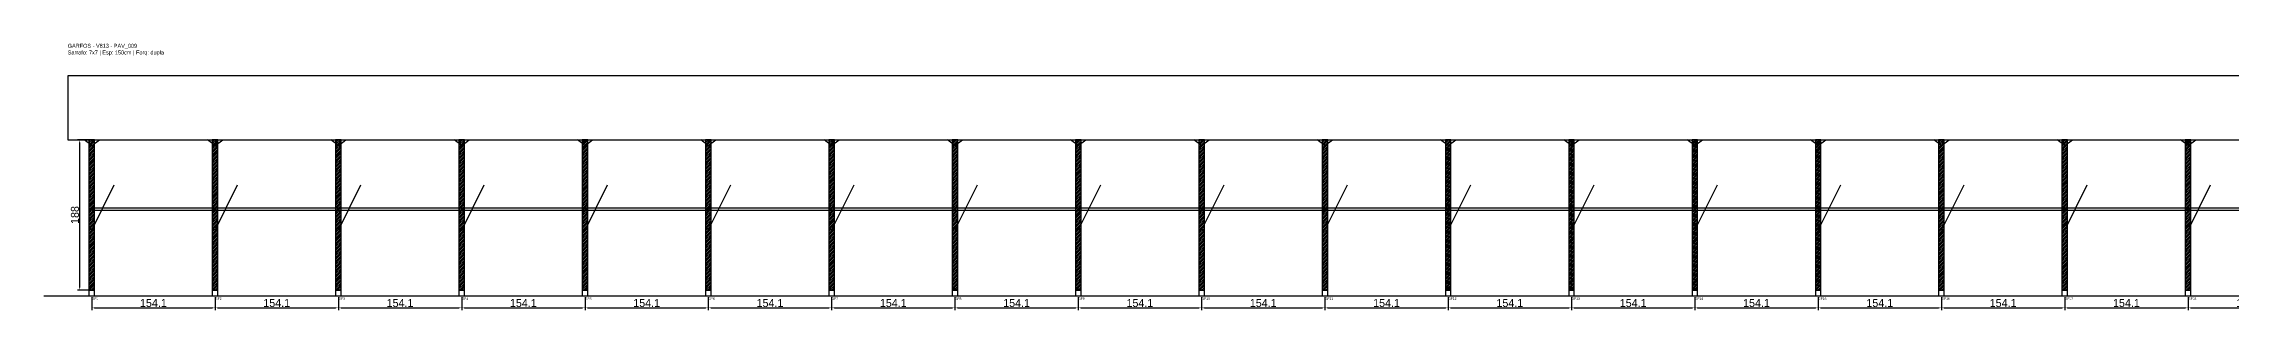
# Model space of a CAD drawing. Header units: metres. Extents: x -30 to 5483, y -25 to 308.
# Drawn here: x -30 to 2702, y -25 to 308 of the extents above; entities that cross this region are included whole.
import ezdxf

# ---------------------------------------------------------------- set-up
doc = ezdxf.new("R2010")
doc.units = ezdxf.units.M
for name, color, linetype in [('BARRA_ANCORAGEM', 1, 'Continuous'), ('COTA', 241, 'Continuous'), ('GARFOS OK', 3, 'Continuous'), ('NOME DA VIGA', 6, 'Continuous'), ('SARR_7x7', 40, 'Continuous'), ('TIRAS REESCORAMENTO', 252, 'Continuous'), ('VIGAS', 3, 'Continuous')]:
    doc.layers.add(name, color=color, linetype=linetype)
doc.dimstyles.new('EZ DXF', dxfattribs={"dimtxt": 10, "dimasz": 3.5, "dimexe": 3, "dimexo": 1.5, "dimgap": 1, "dimtad": 1, "dimdec": 1, "dimdsep": 46, "dimcen": 2.5, "dimazin": 3, "dimtfac": 1, "dimtmove": 0, "dimatfit": 3})

msp = doc.modelspace()

# ---------------------------------------------------------------- hatches: boundary and pattern name
at = {"layer": 'COTA'}
h = msp.add_hatch(dxfattribs=at)
h.set_pattern_fill('ANSI31', scale=0.5)
h.paths.add_polyline_path([(26.5, 0), (33.5, 0), (33.5, 188), (26.5, 188)])
h = msp.add_hatch(dxfattribs=at)
h.set_pattern_fill('ANSI31', scale=0.5)
h.paths.add_polyline_path([(180.59, 0), (187.59, 0), (187.59, 188), (180.59, 188)])
h = msp.add_hatch(dxfattribs=at)
h.set_pattern_fill('ANSI31', scale=0.5)
h.paths.add_polyline_path([(334.67, 0), (341.67, 0), (341.67, 188), (334.67, 188)])
h = msp.add_hatch(dxfattribs=at)
h.set_pattern_fill('ANSI31', scale=0.5)
h.paths.add_polyline_path([(488.76, 0), (495.76, 0), (495.76, 188), (488.76, 188)])
h = msp.add_hatch(dxfattribs=at)
h.set_pattern_fill('ANSI31', scale=0.5)
h.paths.add_polyline_path([(642.84, 0), (649.84, 0), (649.84, 188), (642.84, 188)])
h = msp.add_hatch(dxfattribs=at)
h.set_pattern_fill('ANSI31', scale=0.5)
h.paths.add_polyline_path([(796.93, 0), (803.93, 0), (803.93, 188), (796.93, 188)])
h = msp.add_hatch(dxfattribs=at)
h.set_pattern_fill('ANSI31', scale=0.5)
h.paths.add_polyline_path([(951.01, 0), (958.01, 0), (958.01, 188), (951.01, 188)])
h = msp.add_hatch(dxfattribs=at)
h.set_pattern_fill('ANSI31', scale=0.5)
h.paths.add_polyline_path([(1105.1, 0), (1112.1, 0), (1112.1, 188), (1105.1, 188)])
h = msp.add_hatch(dxfattribs=at)
h.set_pattern_fill('ANSI31', scale=0.5)
h.paths.add_polyline_path([(1259.18, 0), (1266.18, 0), (1266.18, 188), (1259.18, 188)])
h = msp.add_hatch(dxfattribs=at)
h.set_pattern_fill('ANSI31', scale=0.5)
h.paths.add_polyline_path([(1413.27, 0), (1420.27, 0), (1420.27, 188), (1413.27, 188)])
h = msp.add_hatch(dxfattribs=at)
h.set_pattern_fill('ANSI31', scale=0.5)
h.paths.add_polyline_path([(1567.35, 0), (1574.35, 0), (1574.35, 188), (1567.35, 188)])
h = msp.add_hatch(dxfattribs=at)
h.set_pattern_fill('ANSI31', scale=0.5)
h.paths.add_polyline_path([(1721.44, 0), (1728.44, 0), (1728.44, 188), (1721.44, 188)])
h = msp.add_hatch(dxfattribs=at)
h.set_pattern_fill('ANSI31', scale=0.5)
h.paths.add_polyline_path([(1875.53, 0), (1882.53, 0), (1882.53, 188), (1875.53, 188)])
h = msp.add_hatch(dxfattribs=at)
h.set_pattern_fill('ANSI31', scale=0.5)
h.paths.add_polyline_path([(2029.61, 0), (2036.61, 0), (2036.61, 188), (2029.61, 188)])
h = msp.add_hatch(dxfattribs=at)
h.set_pattern_fill('ANSI31', scale=0.5)
h.paths.add_polyline_path([(2183.7, 0), (2190.7, 0), (2190.7, 188), (2183.7, 188)])
h = msp.add_hatch(dxfattribs=at)
h.set_pattern_fill('ANSI31', scale=0.5)
h.paths.add_polyline_path([(2337.78, 0), (2344.78, 0), (2344.78, 188), (2337.78, 188)])
h = msp.add_hatch(dxfattribs=at)
h.set_pattern_fill('ANSI31', scale=0.5)
h.paths.add_polyline_path([(2491.87, 0), (2498.87, 0), (2498.87, 188), (2491.87, 188)])
h = msp.add_hatch(dxfattribs=at)
h.set_pattern_fill('ANSI31', scale=0.5)
h.paths.add_polyline_path([(2645.95, 0), (2652.95, 0), (2652.95, 188), (2645.95, 188)])

# ---------------------------------------------------------------- linework, layer by layer
at = {"layer": 'BARRA_ANCORAGEM'}
for p, q in [((30, 75.2), (58.2, 131.6)), ((184.09, 75.2), (212.29, 131.6)), ((338.17, 75.2), (366.37, 131.6)), ((492.26, 75.2), (520.46, 131.6)), ((646.34, 75.2), (674.54, 131.6)), ((800.43, 75.2), (828.63, 131.6)), ((954.51, 75.2), (982.71, 131.6)), ((1108.6, 75.2), (1136.8, 131.6)), ((1262.68, 75.2), (1290.88, 131.6)), ((1416.77, 75.2), (1444.97, 131.6)), ((1570.85, 75.2), (1599.05, 131.6)), ((1724.94, 75.2), (1753.14, 131.6)), ((1879.03, 75.2), (1907.23, 131.6)), ((2033.11, 75.2), (2061.31, 131.6)), ((2187.2, 75.2), (2215.4, 131.6)), ((2341.28, 75.2), (2369.48, 131.6)), ((2495.37, 75.2), (2523.57, 131.6)), ((2649.45, 75.2), (2677.65, 131.6))]:
    msp.add_line(p, q, dxfattribs=at)
at = {"layer": 'GARFOS OK'}
for p, q in [((30, 181), (20.5, 188)), ((20.5, 188), (39.5, 188)), ((30, 181), (39.5, 188)), ((184.09, 181), (174.59, 188)), ((174.59, 188), (193.59, 188)), ((184.09, 181), (193.59, 188)), ((338.17, 181), (328.67, 188)), ((328.67, 188), (347.67, 188)), ((338.17, 181), (347.67, 188)), ((492.26, 181), (482.76, 188)), ((482.76, 188), (501.76, 188)), ((492.26, 181), (501.76, 188)), ((646.34, 181), (636.84, 188)), ((636.84, 188), (655.84, 188)), ((646.34, 181), (655.84, 188)), ((800.43, 181), (790.93, 188)), ((790.93, 188), (809.93, 188)), ((800.43, 181), (809.93, 188)), ((954.51, 181), (945.01, 188)), ((945.01, 188), (964.01, 188)), ((954.51, 181), (964.01, 188)), ((1108.6, 181), (1099.1, 188)), ((1099.1, 188), (1118.1, 188)), ((1108.6, 181), (1118.1, 188)), ((1262.68, 181), (1253.18, 188)), ((1253.18, 188), (1272.18, 188)), ((1262.68, 181), (1272.18, 188)), ((1416.77, 181), (1407.27, 188)), ((1407.27, 188), (1426.27, 188)), ((1416.77, 181), (1426.27, 188)), ((1570.85, 181), (1561.35, 188)), ((1561.35, 188), (1580.35, 188)), ((1570.85, 181), (1580.35, 188)), ((1724.94, 181), (1715.44, 188)), ((1715.44, 188), (1734.44, 188)), ((1724.94, 181), (1734.44, 188)), ((1879.03, 181), (1869.53, 188)), ((1869.53, 188), (1888.53, 188)), ((1879.03, 181), (1888.53, 188)), ((2033.11, 181), (2023.61, 188)), ((2023.61, 188), (2042.61, 188)), ((2033.11, 181), (2042.61, 188)), ((2187.2, 181), (2177.7, 188)), ((2177.7, 188), (2196.7, 188)), ((2187.2, 181), (2196.7, 188)), ((2341.28, 181), (2331.78, 188)), ((2331.78, 188), (2350.78, 188)), ((2341.28, 181), (2350.78, 188)), ((2495.37, 181), (2485.87, 188)), ((2485.87, 188), (2504.87, 188)), ((2495.37, 181), (2504.87, 188)), ((2649.45, 181), (2639.95, 188)), ((2639.95, 188), (2658.95, 188)), ((2649.45, 181), (2658.95, 188))]:
    msp.add_line(p, q, dxfattribs=at)
at = {"layer": 'GARFOS OK', "linetype": 'CONTINUOUS'}
msp.add_line((-30, -7), (5482.99, -7), dxfattribs=at)
at = {"layer": 'GARFOS OK'}
for points in [[(26.5, 0), (33.5, 0), (33.5, 188), (26.5, 188), (26.5, 0)], [(180.59, 0), (187.59, 0), (187.59, 188), (180.59, 188), (180.59, 0)], [(334.67, 0), (341.67, 0), (341.67, 188), (334.67, 188), (334.67, 0)], [(488.76, 0), (495.76, 0), (495.76, 188), (488.76, 188), (488.76, 0)], [(642.84, 0), (649.84, 0), (649.84, 188), (642.84, 188), (642.84, 0)], [(796.93, 0), (803.93, 0), (803.93, 188), (796.93, 188), (796.93, 0)], [(951.01, 0), (958.01, 0), (958.01, 188), (951.01, 188), (951.01, 0)], [(1105.1, 0), (1112.1, 0), (1112.1, 188), (1105.1, 188), (1105.1, 0)], [(1259.18, 0), (1266.18, 0), (1266.18, 188), (1259.18, 188), (1259.18, 0)], [(1413.27, 0), (1420.27, 0), (1420.27, 188), (1413.27, 188), (1413.27, 0)], [(1567.35, 0), (1574.35, 0), (1574.35, 188), (1567.35, 188), (1567.35, 0)], [(1721.44, 0), (1728.44, 0), (1728.44, 188), (1721.44, 188), (1721.44, 0)], [(1875.53, 0), (1882.53, 0), (1882.53, 188), (1875.53, 188), (1875.53, 0)], [(2029.61, 0), (2036.61, 0), (2036.61, 188), (2029.61, 188), (2029.61, 0)], [(2183.7, 0), (2190.7, 0), (2190.7, 188), (2183.7, 188), (2183.7, 0)], [(2337.78, 0), (2344.78, 0), (2344.78, 188), (2337.78, 188), (2337.78, 0)], [(2491.87, 0), (2498.87, 0), (2498.87, 188), (2491.87, 188), (2491.87, 0)], [(2645.95, 0), (2652.95, 0), (2652.95, 188), (2645.95, 188), (2645.95, 0)]]:
    msp.add_lwpolyline(points, dxfattribs=at)
at = {"layer": 'SARR_7x7'}
for points in [[(26.5, -7), (33.5, -7), (33.5, 0), (26.5, 0), (26.5, -7)], [(180.59, -7), (187.59, -7), (187.59, 0), (180.59, 0), (180.59, -7)], [(334.67, -7), (341.67, -7), (341.67, 0), (334.67, 0), (334.67, -7)], [(488.76, -7), (495.76, -7), (495.76, 0), (488.76, 0), (488.76, -7)], [(642.84, -7), (649.84, -7), (649.84, 0), (642.84, 0), (642.84, -7)], [(796.93, -7), (803.93, -7), (803.93, 0), (796.93, 0), (796.93, -7)], [(951.01, -7), (958.01, -7), (958.01, 0), (951.01, 0), (951.01, -7)], [(1105.1, -7), (1112.1, -7), (1112.1, 0), (1105.1, 0), (1105.1, -7)], [(1259.18, -7), (1266.18, -7), (1266.18, 0), (1259.18, 0), (1259.18, -7)], [(1413.27, -7), (1420.27, -7), (1420.27, 0), (1413.27, 0), (1413.27, -7)], [(1567.35, -7), (1574.35, -7), (1574.35, 0), (1567.35, 0), (1567.35, -7)], [(1721.44, -7), (1728.44, -7), (1728.44, 0), (1721.44, 0), (1721.44, -7)], [(1875.53, -7), (1882.53, -7), (1882.53, 0), (1875.53, 0), (1875.53, -7)], [(2029.61, -7), (2036.61, -7), (2036.61, 0), (2029.61, 0), (2029.61, -7)], [(2183.7, -7), (2190.7, -7), (2190.7, 0), (2183.7, 0), (2183.7, -7)], [(2337.78, -7), (2344.78, -7), (2344.78, 0), (2337.78, 0), (2337.78, -7)], [(2491.87, -7), (2498.87, -7), (2498.87, 0), (2491.87, 0), (2491.87, -7)], [(2645.95, -7), (2652.95, -7), (2652.95, 0), (2645.95, 0), (2645.95, -7)]]:
    msp.add_lwpolyline(points, dxfattribs=at)
at = {"layer": 'TIRAS REESCORAMENTO'}
for points in [[(30, 100), (184.09, 100), (184.09, 102.5), (30, 102.5), (30, 100)], [(184.09, 100), (338.17, 100), (338.17, 102.5), (184.09, 102.5), (184.09, 100)], [(338.17, 100), (492.26, 100), (492.26, 102.5), (338.17, 102.5), (338.17, 100)], [(492.26, 100), (646.34, 100), (646.34, 102.5), (492.26, 102.5), (492.26, 100)], [(646.34, 100), (800.43, 100), (800.43, 102.5), (646.34, 102.5), (646.34, 100)], [(800.43, 100), (954.51, 100), (954.51, 102.5), (800.43, 102.5), (800.43, 100)], [(954.51, 100), (1108.6, 100), (1108.6, 102.5), (954.51, 102.5), (954.51, 100)], [(1108.6, 100), (1262.68, 100), (1262.68, 102.5), (1108.6, 102.5), (1108.6, 100)], [(1262.68, 100), (1416.77, 100), (1416.77, 102.5), (1262.68, 102.5), (1262.68, 100)], [(1416.77, 100), (1570.85, 100), (1570.85, 102.5), (1416.77, 102.5), (1416.77, 100)], [(1570.85, 100), (1724.94, 100), (1724.94, 102.5), (1570.85, 102.5), (1570.85, 100)], [(1724.94, 100), (1879.03, 100), (1879.03, 102.5), (1724.94, 102.5), (1724.94, 100)], [(1879.03, 100), (2033.11, 100), (2033.11, 102.5), (1879.03, 102.5), (1879.03, 100)], [(2033.11, 100), (2187.2, 100), (2187.2, 102.5), (2033.11, 102.5), (2033.11, 100)], [(2187.2, 100), (2341.28, 100), (2341.28, 102.5), (2187.2, 102.5), (2187.2, 100)], [(2341.28, 100), (2495.37, 100), (2495.37, 102.5), (2341.28, 102.5), (2341.28, 100)], [(2495.37, 100), (2649.45, 100), (2649.45, 102.5), (2495.37, 102.5), (2495.37, 100)], [(2649.45, 100), (2803.54, 100), (2803.54, 102.5), (2649.45, 102.5), (2649.45, 100)]]:
    msp.add_lwpolyline(points, dxfattribs=at)
at = {"layer": 'VIGAS'}
msp.add_lwpolyline([(0, 188), (5452.99, 188), (5452.99, 268), (0, 268), (0, 188)], dxfattribs=at)

# ---------------------------------------------------------------- texts
at = {"layer": 'NOME DA VIGA'}
for s, p in [('GF1', (30, -12)), ('GF2', (184.09, -12)), ('GF3', (338.17, -12)), ('GF4', (492.26, -12)), ('GF5', (646.34, -12)), ('GF6', (800.43, -12)), ('GF7', (954.51, -12)), ('GF8', (1108.6, -12)), ('GF9', (1262.68, -12)), ('GF10', (1416.77, -12)), ('GF11', (1570.85, -12)), ('GF12', (1724.94, -12)), ('GF13', (1879.03, -12)), ('GF14', (2033.11, -12)), ('GF15', (2187.2, -12)), ('GF16', (2341.28, -12)), ('GF17', (2495.37, -12)), ('GF18', (2649.45, -12))]:
    msp.add_text(s, height=3, dxfattribs=at).set_placement(p)
at = {"layer": 'NOME DA VIGA', "insert": (0, 293), "char_height": 5, "attachment_point": 7}
msp.add_mtext('GARFOS - V813 - PAV_009\\PSarrafo: 7x7 | Esp: 150cm | Forq: dupla', dxfattribs=at)

# ---------------------------------------------------------------- dimensions: what is measured, and where the dimension line sits
at = {"layer": 'COTA'}
msp.add_linear_dim(base=(15, 0), p1=(30, 0), p2=(30, 188), angle=90, dimstyle='EZ DXF', dxfattribs=at).render()
for base, p1, p2 in [((30, -22), (30, -7), (184.09, -7)), ((184.09, -22), (184.09, -7), (338.17, -7)), ((338.17, -22), (338.17, -7), (492.26, -7)), ((492.26, -22), (492.26, -7), (646.34, -7)), ((646.34, -22), (646.34, -7), (800.43, -7)), ((800.43, -22), (800.43, -7), (954.51, -7)), ((954.51, -22), (954.51, -7), (1108.6, -7)), ((1108.6, -22), (1108.6, -7), (1262.68, -7)), ((1262.68, -22), (1262.68, -7), (1416.77, -7)), ((1416.77, -22), (1416.77, -7), (1570.85, -7)), ((1570.85, -22), (1570.85, -7), (1724.94, -7)), ((1724.94, -22), (1724.94, -7), (1879.03, -7)), ((1879.03, -22), (1879.03, -7), (2033.11, -7)), ((2033.11, -22), (2033.11, -7), (2187.2, -7)), ((2187.2, -22), (2187.2, -7), (2341.28, -7)), ((2341.28, -22), (2341.28, -7), (2495.37, -7)), ((2495.37, -22), (2495.37, -7), (2649.45, -7)), ((2649.45, -22), (2649.45, -7), (2803.54, -7))]:
    msp.add_linear_dim(base=base, p1=p1, p2=p2, dimstyle='EZ DXF', dxfattribs=at).render()

doc.saveas('drawing.dxf')
